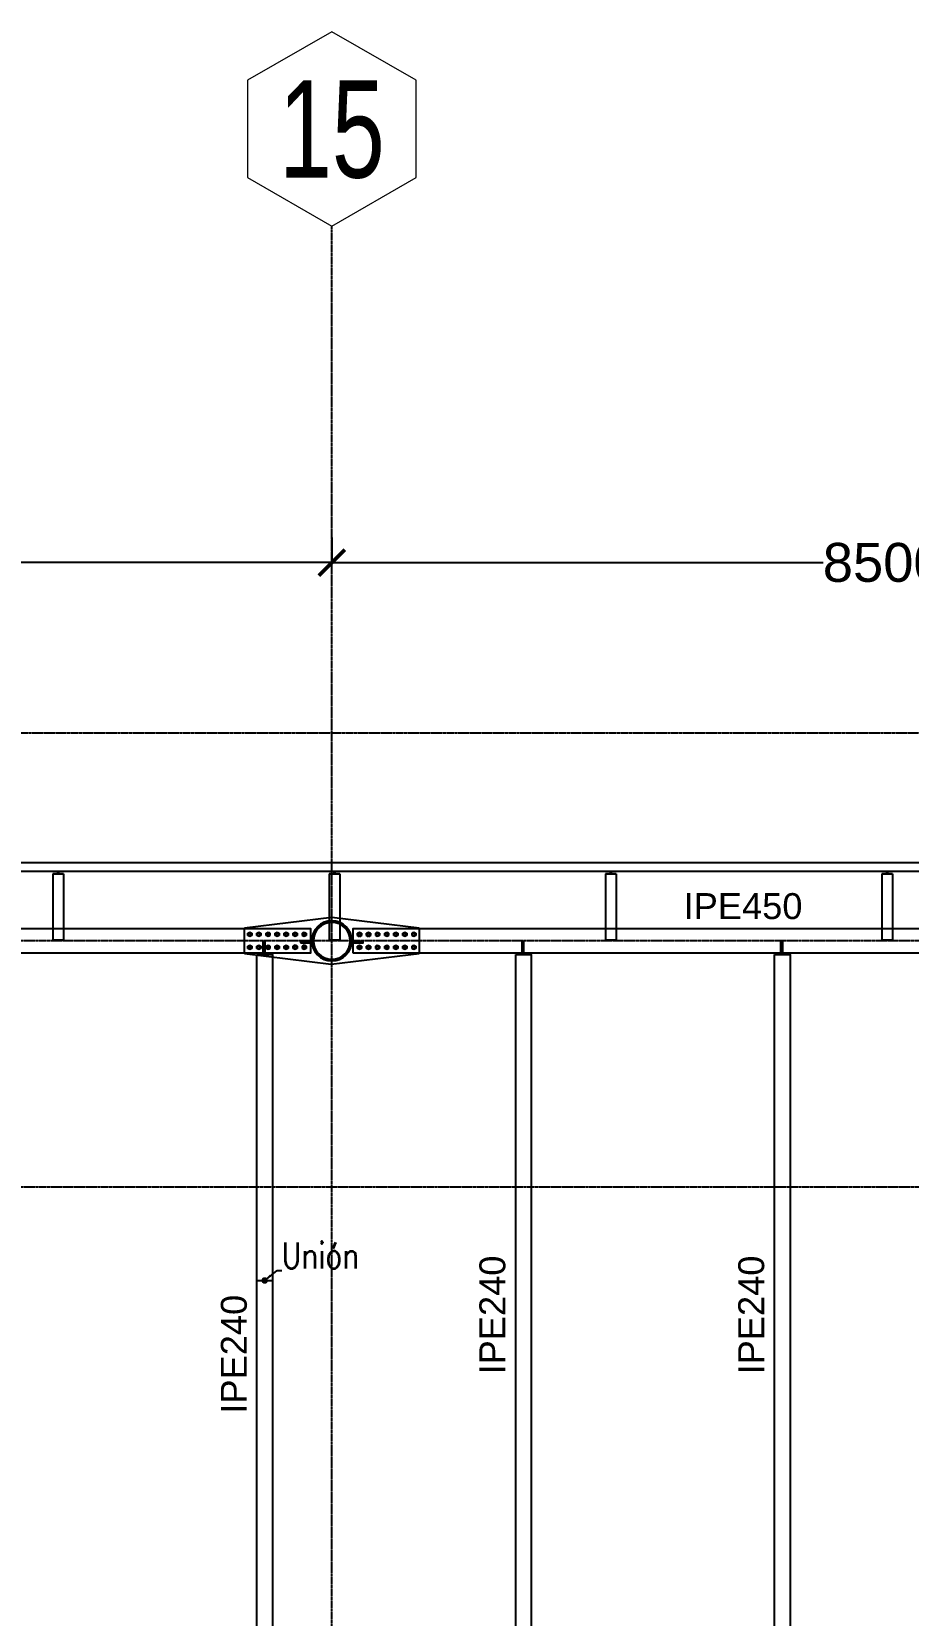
# Model space of a CAD drawing. Header units: millimetres. Extents: x -12345 to 95575, y -14368 to 31862.
# Drawn here: x 74186 to 80943, y 18696 to 30907 of the extents above; entities that cross this region are included whole.
import ezdxf
from ezdxf.enums import TextEntityAlignment as Align

# ---------------------------------------------------------------- set-up
doc = ezdxf.new("R2010")
doc.units = ezdxf.units.MM
doc.header["$LTSCALE"] = 0.95
doc.linetypes.add('DXK_LINE_DOT3', pattern=[5.9187, 2.979, -0.9799, 0.9799, -0.9799])
doc.layers.get('0').update_dxf_attribs({"color": 255})
for name, color, linetype, lineweight in [('0-3', 250, 'Continuous', 5), ('E_COLUMNAS-1', 1, 'Continuous', 25), ('E_COLUMNAS-3', 1, 'Continuous', 35), ('E_TEXTO', 3, 'Continuous', 9), ('E_VIGAS-1', 254, 'Continuous', 25), ('HCB_EJES', 1, 'DXK_LINE_DOT3', 9), ('S-COLS-HDLN-1', 52, 'Continuous', 9)]:
    doc.layers.add(name, color=color, linetype=linetype, lineweight=lineweight)
for name, color, linetype in [('COTAS', 8, 'Continuous'), ('HCB-EJES', 1, 'Continuous'), ('HCB-ROTULOS', 2, 'Continuous'), ('HCB_VIGAS', 4, 'Continuous'), ('UNIÒN', 6, 'Continuous')]:
    doc.layers.add(name, color=color, linetype=linetype)
doc.styles.add('CNI_COTAS', font='romans.shx', dxfattribs={"width": 0.8})
doc.styles.add('VERDANA', font='arial.ttf')
doc.dimstyles.new('1.125', dxfattribs={"dimscale": 0, "dimtxt": 300, "dimasz": 200, "dimexe": 4, "dimexo": 4, "dimgap": 15, "dimtad": 0, "dimdec": 0, "dimzin": 4, "dimdsep": 46, "dimtxsty": 'VERDANA', "dimblk": 'ARCHTICK', "dimcen": -10, "dimclrd": 256, "dimclrt": 3, "dimadec": 0, "dimazin": 0, "dimtfac": 1, "dimtdec": 0, "dimtmove": 2, "dimatfit": 0, "dimldrblk": 'OBLIQUE', "dimfxl": 0.05, "dimtolj": 1, "dimtzin": 0, "dimarcsym": 0})
doc.dimstyles.new('UNIÒN', dxfattribs={"dimscale": 0, "dimtxt": 200, "dimasz": 60, "dimexe": 4, "dimexo": 4, "dimgap": 15, "dimtad": 1, "dimdec": 0, "dimzin": 4, "dimdsep": 46, "dimtxsty": 'CNI_COTAS', "dimcen": -0.09, "dimclrd": 6, "dimclrt": 3, "dimadec": 0, "dimazin": 0, "dimtfac": 1, "dimtdec": 0, "dimtmove": 2, "dimatfit": 0, "dimfxl": 0.05, "dimtolj": 1, "dimtzin": 0, "dimarcsym": 0})

# ---------------------------------------------------------------- blocks, each defined once
blk = doc.blocks.new('EST_SFM_VIGA-METALICA-SECCION-C - EST_SFM_VIGA-METALICA-UPN160-1505289-_10_00m_N_E_-NIVEL-3 DOC')
at = {"layer": 'E_VIGAS-1'}
for p, q in [((44.822, 0.018), (-44.831, 0.018)), ((-44.831, -0.047), (44.822, -0.047))]:
    blk.add_line(p, q, dxfattribs=at)
blk = doc.blocks.new('DCTIB_CNI_EST_MOD-1A-FAC_0001_rvt-2-_10_00m_N_E_-NIVEL-3 DOC')
at = {"layer": 'E_VIGAS-1'}
for p, q in [((-8.275, 165.082), (-8.275, 165.096)), ((-8.27, 165.096), (-8.27, 165.082)), ((-6.145, 165.082), (-6.145, 165.096)), ((-6.14, 165.096), (-6.14, 165.082)), ((-4.015, 165.082), (-4.015, 165.096)), ((-4.01, 165.096), (-4.01, 165.082)), ((-1.885, 165.082), (-1.885, 165.096)), ((-1.88, 165.096), (-1.88, 165.082)), ((-8.313, 165.076), (-8.313, 165.077)), ((-8.313, 165.077), (-8.285, 165.077)), ((-8.313, 165.076), (-8.231, 165.076)), ((-8.231, 165.076), (-8.313, 165.076)), ((-8.313, 165.076), (-8.313, 164.564)), ((-8.275, 165.077), (-8.275, 165.082)), ((-8.27, 165.082), (-8.27, 165.077)), ((-8.259, 165.077), (-8.231, 165.077)), ((-8.231, 165.077), (-8.231, 165.076)), ((-8.231, 165.076), (-8.231, 164.564)), ((-6.183, 165.076), (-6.183, 165.077)), ((-6.183, 165.077), (-6.155, 165.077)), ((-6.183, 165.076), (-6.101, 165.076)), ((-6.101, 165.076), (-6.183, 165.076)), ((-6.183, 165.076), (-6.183, 164.564)), ((-6.145, 165.077), (-6.145, 165.082)), ((-6.14, 165.082), (-6.14, 165.077)), ((-6.129, 165.077), (-6.101, 165.077)), ((-6.101, 165.077), (-6.101, 165.076)), ((-6.101, 165.076), (-6.101, 164.564)), ((-4.053, 165.076), (-4.053, 165.077)), ((-4.053, 165.077), (-4.025, 165.077)), ((-4.053, 165.076), (-3.971, 165.076)), ((-3.971, 165.076), (-4.053, 165.076)), ((-4.053, 165.076), (-4.053, 164.564)), ((-4.015, 165.077), (-4.015, 165.082)), ((-4.01, 165.082), (-4.01, 165.077)), ((-3.999, 165.077), (-3.971, 165.077)), ((-3.971, 165.077), (-3.971, 165.076)), ((-3.971, 165.076), (-3.971, 164.564)), ((-1.923, 165.076), (-1.923, 165.077)), ((-1.923, 165.077), (-1.895, 165.077)), ((-1.923, 165.076), (-1.841, 165.076)), ((-1.841, 165.076), (-1.923, 165.076)), ((-1.923, 165.076), (-1.923, 164.564)), ((-1.885, 165.077), (-1.885, 165.082)), ((-1.88, 165.082), (-1.88, 165.077)), ((-1.869, 165.077), (-1.841, 165.077)), ((-1.841, 165.077), (-1.841, 165.076)), ((-1.841, 165.076), (-1.841, 164.564)), ((-8.231, 164.564), (-8.313, 164.564)), ((-6.101, 164.564), (-6.183, 164.564)), ((-3.971, 164.564), (-4.053, 164.564)), ((-1.841, 164.564), (-1.923, 164.564))]:
    blk.add_line(p, q, dxfattribs=at)
for points, knots in [([(-8.285, 165.077), (-8.284, 165.077), (-8.283, 165.077), (-8.28, 165.077), (-8.278, 165.078), (-8.276, 165.078), (-8.275, 165.08), (-8.275, 165.081), (-8.275, 165.082)], [0, 0, 0, 0, 0.142857, 0.285714, 0.428571, 0.571429, 0.785714, 1, 1, 1, 1]), ([(-8.275, 165.082), (-8.275, 165.081), (-8.275, 165.08), (-8.277, 165.078), (-8.278, 165.078), (-8.28, 165.077), (-8.281, 165.077), (-8.282, 165.077), (-8.284, 165.077), (-8.285, 165.077)], [0, 0, 0, 0, 0.285714, 0.428571, 0.571429, 0.678571, 0.732143, 0.785714, 1, 1, 1, 1]), ([(-8.259, 165.077), (-8.26, 165.077), (-8.261, 165.077), (-8.264, 165.077), (-8.266, 165.078), (-8.268, 165.078), (-8.269, 165.08), (-8.27, 165.081), (-8.27, 165.082)], [0, 0, 0, 0, 0.142857, 0.285714, 0.428571, 0.571429, 0.785714, 1, 1, 1, 1]), ([(-8.27, 165.082), (-8.27, 165.081), (-8.269, 165.08), (-8.268, 165.078), (-8.266, 165.078), (-8.265, 165.077), (-8.264, 165.077), (-8.262, 165.077), (-8.26, 165.077), (-8.259, 165.077)], [0, 0, 0, 0, 0.285714, 0.428571, 0.571429, 0.678571, 0.732143, 0.785714, 1, 1, 1, 1]), ([(-6.155, 165.077), (-6.154, 165.077), (-6.153, 165.077), (-6.15, 165.077), (-6.148, 165.078), (-6.146, 165.078), (-6.145, 165.08), (-6.145, 165.081), (-6.145, 165.082)], [0, 0, 0, 0, 0.142857, 0.285714, 0.428571, 0.571429, 0.785714, 1, 1, 1, 1]), ([(-6.145, 165.082), (-6.145, 165.081), (-6.145, 165.08), (-6.147, 165.078), (-6.148, 165.078), (-6.15, 165.077), (-6.151, 165.077), (-6.152, 165.077), (-6.154, 165.077), (-6.155, 165.077)], [0, 0, 0, 0, 0.285714, 0.428571, 0.571429, 0.678571, 0.732143, 0.785714, 1, 1, 1, 1]), ([(-6.129, 165.077), (-6.13, 165.077), (-6.131, 165.077), (-6.134, 165.077), (-6.136, 165.078), (-6.138, 165.078), (-6.139, 165.08), (-6.14, 165.081), (-6.14, 165.082)], [0, 0, 0, 0, 0.142857, 0.285714, 0.428571, 0.571429, 0.785714, 1, 1, 1, 1]), ([(-6.14, 165.082), (-6.14, 165.081), (-6.139, 165.08), (-6.138, 165.078), (-6.136, 165.078), (-6.135, 165.077), (-6.134, 165.077), (-6.132, 165.077), (-6.13, 165.077), (-6.129, 165.077)], [0, 0, 0, 0, 0.285714, 0.428571, 0.571429, 0.678571, 0.732143, 0.785714, 1, 1, 1, 1]), ([(-4.025, 165.077), (-4.024, 165.077), (-4.023, 165.077), (-4.02, 165.077), (-4.018, 165.078), (-4.016, 165.078), (-4.015, 165.08), (-4.015, 165.081), (-4.015, 165.082)], [0, 0, 0, 0, 0.142857, 0.285714, 0.428571, 0.571429, 0.785714, 1, 1, 1, 1]), ([(-4.015, 165.082), (-4.015, 165.081), (-4.015, 165.08), (-4.017, 165.078), (-4.018, 165.078), (-4.02, 165.077), (-4.021, 165.077), (-4.022, 165.077), (-4.024, 165.077), (-4.025, 165.077)], [0, 0, 0, 0, 0.285714, 0.428571, 0.571429, 0.678571, 0.732143, 0.785714, 1, 1, 1, 1]), ([(-3.999, 165.077), (-4, 165.077), (-4.001, 165.077), (-4.004, 165.077), (-4.006, 165.078), (-4.008, 165.078), (-4.009, 165.08), (-4.01, 165.081), (-4.01, 165.082)], [0, 0, 0, 0, 0.142857, 0.285714, 0.428571, 0.571429, 0.785714, 1, 1, 1, 1]), ([(-4.01, 165.082), (-4.01, 165.081), (-4.009, 165.08), (-4.008, 165.078), (-4.006, 165.078), (-4.005, 165.077), (-4.004, 165.077), (-4.002, 165.077), (-4, 165.077), (-3.999, 165.077)], [0, 0, 0, 0, 0.285714, 0.428571, 0.571429, 0.678571, 0.732143, 0.785714, 1, 1, 1, 1]), ([(-1.895, 165.077), (-1.894, 165.077), (-1.893, 165.077), (-1.89, 165.077), (-1.888, 165.078), (-1.886, 165.078), (-1.885, 165.08), (-1.885, 165.081), (-1.885, 165.082)], [0, 0, 0, 0, 0.142857, 0.285714, 0.428571, 0.571429, 0.785714, 1, 1, 1, 1]), ([(-1.885, 165.082), (-1.885, 165.081), (-1.885, 165.08), (-1.887, 165.078), (-1.888, 165.078), (-1.89, 165.077), (-1.891, 165.077), (-1.892, 165.077), (-1.894, 165.077), (-1.895, 165.077)], [0, 0, 0, 0, 0.285714, 0.428571, 0.571429, 0.678571, 0.732143, 0.785714, 1, 1, 1, 1]), ([(-1.869, 165.077), (-1.87, 165.077), (-1.871, 165.077), (-1.874, 165.077), (-1.876, 165.078), (-1.878, 165.078), (-1.879, 165.08), (-1.88, 165.081), (-1.88, 165.082)], [0, 0, 0, 0, 0.142857, 0.285714, 0.428571, 0.571429, 0.785714, 1, 1, 1, 1]), ([(-1.88, 165.082), (-1.88, 165.081), (-1.879, 165.08), (-1.878, 165.078), (-1.876, 165.078), (-1.875, 165.077), (-1.874, 165.077), (-1.872, 165.077), (-1.87, 165.077), (-1.869, 165.077)], [0, 0, 0, 0, 0.285714, 0.428571, 0.571429, 0.678571, 0.732143, 0.785714, 1, 1, 1, 1])]:
    blk.add_open_spline(points, degree=3, knots=knots, dxfattribs=at)
blk.add_blockref('EST_SFM_VIGA-METALICA-SECCION-C - EST_SFM_VIGA-METALICA-UPN160-1505289-_10_00m_N_E_-NIVEL-3 DOC', (-41.042, 165.143), dxfattribs=at)
blk = doc.blocks.new('EST_SCM_COLUMNA-METALICA-SECCION-CIRCULAR - EST_SCM_COLUMNA-TUBULAR-CIRCULAR_PTEØ_12__e_10_3mm-V46-_10_00m_N_E_-NIVEL-3 DOC')
at = {"layer": 'S-COLS-HDLN-1'}
h = blk.add_hatch(dxfattribs=at)
h.set_pattern_fill('FP_15', color=256, style=0, pattern_type=2)
h.set_pattern_definition([(45, (-164.559, -6.162), (-0.15909903, 0.15909903), [])])
h.paths.add_polyline_path([(-0.152, 0), (-0.146, -0.043), (-0.128, -0.082), (-0.095, -0.118), (-0.059, -0.14), (-0.02, -0.151), (0.022, -0.151), (0.063, -0.139), (0.1, -0.115), (0.131, -0.077), (0.147, -0.04), (0.152, 0), (0.144, 0.047), (0.128, 0.082), (0.095, 0.118), (0.059, 0.14), (0.02, 0.151), (-0.022, 0.151), (-0.063, 0.139), (-0.1, 0.115), (-0.131, 0.077), (-0.147, 0.04), (-0.151, 0.008)])
h.paths.add_polyline_path([(-0.142, 0), (-0.135, 0.043), (-0.12, 0.077), (-0.093, 0.107), (-0.059, 0.129), (-0.015, 0.141), (0.022, 0.14), (0.063, 0.127), (0.095, 0.105), (0.12, 0.077), (0.136, 0.04), (0.142, 0), (0.136, -0.04), (0.12, -0.077), (0.093, -0.107), (0.059, -0.129), (0.015, -0.141), (-0.02, -0.141), (-0.063, -0.127), (-0.095, -0.105), (-0.12, -0.077), (-0.136, -0.04), (-0.141, -0.005)])
at = {"layer": 'E_COLUMNAS-1'}
for radius, start, end in [(0.152, 360, 180), (0.142, 0, 180), (0.152, 180, 360), (0.142, 180, 0)]:
    blk.add_arc((0, 0), radius, start, end, dxfattribs=at)
blk = doc.blocks.new('Bolt-72574620-1935 - 1471')
at = {"color": 253, "linetype": 'Continuous'}
for p, q in [((89421, 30135), (89436, 30144)), ((89421, 30118), (89421, 30135)), ((89436, 30109), (89421, 30118)), ((89421, 30035), (89436, 30044)), ((89436, 30144), (89451, 30135)), ((89451, 30118), (89436, 30109)), ((89436, 30044), (89451, 30035)), ((89451, 30135), (89451, 30118)), ((89491, 30135), (89506, 30144)), ((89491, 30118), (89491, 30135)), ((89506, 30109), (89491, 30118)), ((89491, 30035), (89506, 30044)), ((89506, 30144), (89521, 30135)), ((89521, 30118), (89506, 30109)), ((89506, 30044), (89521, 30035)), ((89521, 30135), (89521, 30118)), ((89561, 30136), (89576, 30144)), ((89561, 30118), (89561, 30136)), ((89576, 30110), (89561, 30118)), ((89561, 30036), (89576, 30044)), ((89576, 30144), (89591, 30136)), ((89591, 30118), (89576, 30110)), ((89576, 30044), (89591, 30036)), ((89591, 30136), (89591, 30118)), ((89631, 30136), (89646, 30144)), ((89631, 30118), (89631, 30136)), ((89646, 30110), (89631, 30118)), ((89631, 30036), (89646, 30044)), ((89646, 30144), (89661, 30136)), ((89661, 30118), (89646, 30110)), ((89646, 30044), (89661, 30036)), ((89661, 30136), (89661, 30118)), ((89701, 30136), (89716, 30144)), ((89701, 30118), (89701, 30136)), ((89716, 30110), (89701, 30118)), ((89701, 30036), (89716, 30044)), ((89716, 30144), (89731, 30136)), ((89731, 30118), (89716, 30110)), ((89716, 30044), (89731, 30036)), ((89731, 30136), (89731, 30118)), ((89771, 30136), (89786, 30144)), ((89771, 30118), (89771, 30136)), ((89786, 30110), (89771, 30118)), ((89771, 30036), (89786, 30044)), ((89786, 30144), (89801, 30136)), ((89801, 30118), (89786, 30110)), ((89786, 30044), (89801, 30036)), ((89801, 30136), (89801, 30118)), ((89841, 30136), (89856, 30144)), ((89841, 30118), (89841, 30136)), ((89856, 30110), (89841, 30118)), ((89841, 30036), (89856, 30044)), ((89856, 30144), (89871, 30136)), ((89871, 30118), (89856, 30110)), ((89856, 30044), (89871, 30036)), ((89871, 30136), (89871, 30118)), ((89421, 30018), (89421, 30035)), ((89436, 30009), (89421, 30018)), ((89451, 30018), (89436, 30009)), ((89451, 30035), (89451, 30018)), ((89491, 30018), (89491, 30035)), ((89506, 30009), (89491, 30018)), ((89521, 30018), (89506, 30009)), ((89521, 30035), (89521, 30018)), ((89561, 30018), (89561, 30036)), ((89576, 30010), (89561, 30018)), ((89591, 30018), (89576, 30010)), ((89591, 30036), (89591, 30018)), ((89631, 30018), (89631, 30036)), ((89646, 30010), (89631, 30018)), ((89661, 30018), (89646, 30010)), ((89661, 30036), (89661, 30018)), ((89701, 30018), (89701, 30036)), ((89716, 30010), (89701, 30018)), ((89731, 30018), (89716, 30010)), ((89731, 30036), (89731, 30018)), ((89771, 30018), (89771, 30036)), ((89786, 30010), (89771, 30018)), ((89801, 30018), (89786, 30010)), ((89801, 30036), (89801, 30018)), ((89841, 30018), (89841, 30036)), ((89856, 30010), (89841, 30018)), ((89871, 30018), (89856, 30010)), ((89871, 30036), (89871, 30018))]:
    blk.add_line(p, q, dxfattribs=at)
for centre, radius, start, end in [((89436, 30127), 11.5, 18.0268, 198.0268), ((89436, 30027), 11.5, 18.0268, 198.0268), ((89436, 30127), 11.5, 198.0268, 18.0268), ((89436, 30127), 10, 90.0268, 270.0268), ((89436, 30127), 10, 270.0268, 90.0268), ((89506, 30127), 11.5, 18.0268, 198.0268), ((89506, 30027), 11.5, 18.0268, 198.0268), ((89506, 30127), 11.5, 198.0268, 18.0268), ((89506, 30127), 10, 90.0268, 270.0268), ((89506, 30127), 10, 270.0268, 90.0268), ((89576, 30127), 11.5, 18.0268, 198.0268), ((89576, 30027), 11.5, 18.0268, 198.0268), ((89576, 30127), 11.5, 198.0268, 18.0268), ((89576, 30127), 10, 90.0268, 270.0268), ((89576, 30127), 10, 270.0268, 90.0268), ((89646, 30127), 11.5, 18.0268, 198.0268), ((89646, 30027), 11.5, 18.0268, 198.0268), ((89646, 30127), 11.5, 198.0268, 18.0268), ((89646, 30127), 10, 90.0268, 270.0268), ((89646, 30127), 10, 270.0268, 90.0268), ((89716, 30127), 11.5, 18.0268, 198.0268), ((89716, 30027), 11.5, 18.0268, 198.0268), ((89716, 30127), 11.5, 198.0268, 18.0268), ((89716, 30127), 10, 90.0268, 270.0268), ((89716, 30127), 10, 270.0268, 90.0268), ((89786, 30127), 11.5, 18.0268, 198.0268), ((89786, 30027), 11.5, 18.0268, 198.0268), ((89786, 30127), 11.5, 198.0268, 18.0268), ((89786, 30127), 10, 90.0268, 270.0268), ((89786, 30127), 10, 270.0268, 90.0268), ((89856, 30127), 11.5, 18.0268, 198.0268), ((89856, 30027), 11.5, 18.0268, 198.0268), ((89856, 30127), 11.5, 198.0268, 18.0268), ((89856, 30127), 10, 90.0268, 270.0268), ((89856, 30127), 10, 270.0268, 90.0268), ((89436, 30027), 11.5, 198.0268, 18.0268), ((89436, 30027), 10, 90.0268, 270.0268), ((89436, 30027), 10, 270.0268, 90.0268), ((89506, 30027), 11.5, 198.0268, 18.0268), ((89506, 30027), 10, 90.0268, 270.0268), ((89506, 30027), 10, 270.0268, 90.0268), ((89576, 30027), 11.5, 198.0268, 18.0268), ((89576, 30027), 10, 90.0268, 270.0268), ((89576, 30027), 10, 270.0268, 90.0268), ((89646, 30027), 11.5, 198.0268, 18.0268), ((89646, 30027), 10, 90.0268, 270.0268), ((89646, 30027), 10, 270.0268, 90.0268), ((89716, 30027), 11.5, 198.0268, 18.0268), ((89716, 30027), 10, 90.0268, 270.0268), ((89716, 30027), 10, 270.0268, 90.0268), ((89786, 30027), 11.5, 198.0268, 18.0268), ((89786, 30027), 10, 90.0268, 270.0268), ((89786, 30027), 10, 270.0268, 90.0268), ((89856, 30027), 11.5, 198.0268, 18.0268), ((89856, 30027), 10, 90.0268, 270.0268), ((89856, 30027), 10, 270.0268, 90.0268)]:
    blk.add_arc(centre, radius, start, end, dxfattribs=at)
blk = doc.blocks.new('Part-72574620-1930 - 1471')
at = {"color": 253, "linetype": 'Continuous'}
for p, q in [((88551, 30177), (89223, 30259)), ((88551, 29977), (88551, 30177)), ((89223, 30259), (89896, 30177)), ((89896, 30177), (89896, 29977)), ((89219, 29894), (88551, 29977)), ((89896, 29977), (89219, 29894))]:
    blk.add_line(p, q, dxfattribs=at)
for start, end in [(78.75, 258.75), (258.75, 78.75)]:
    blk.add_arc((89223, 30077), 155, start, end, dxfattribs=at)
blk = doc.blocks.new('Bolt-72574620-1934 - 1471')
at = {"color": 253, "linetype": 'Continuous'}
for p, q in [((88576, 30136), (88591, 30144)), ((88576, 30118), (88576, 30136)), ((88591, 30110), (88576, 30118)), ((88576, 30036), (88591, 30044)), ((88591, 30144), (88606, 30136)), ((88606, 30118), (88591, 30110)), ((88591, 30044), (88606, 30036)), ((88606, 30136), (88606, 30118)), ((88646, 30136), (88661, 30144)), ((88646, 30118), (88646, 30136)), ((88661, 30110), (88646, 30118)), ((88646, 30036), (88661, 30044)), ((88661, 30144), (88676, 30136)), ((88676, 30118), (88661, 30110)), ((88661, 30044), (88676, 30036)), ((88676, 30136), (88676, 30118)), ((88716, 30136), (88731, 30144)), ((88716, 30118), (88716, 30136)), ((88731, 30110), (88716, 30118)), ((88716, 30036), (88731, 30044)), ((88731, 30144), (88746, 30136)), ((88746, 30118), (88731, 30110)), ((88731, 30044), (88746, 30036)), ((88746, 30136), (88746, 30118)), ((88786, 30136), (88801, 30144)), ((88786, 30118), (88786, 30136)), ((88801, 30110), (88786, 30118)), ((88786, 30036), (88801, 30044)), ((88801, 30144), (88816, 30136)), ((88816, 30118), (88801, 30110)), ((88801, 30044), (88816, 30036)), ((88816, 30136), (88816, 30118)), ((88856, 30136), (88871, 30144)), ((88856, 30119), (88856, 30136)), ((88871, 30110), (88856, 30119)), ((88856, 30036), (88871, 30044)), ((88871, 30144), (88886, 30136)), ((88886, 30119), (88871, 30110)), ((88871, 30044), (88886, 30036)), ((88886, 30136), (88886, 30119)), ((88926, 30136), (88941, 30145)), ((88926, 30119), (88926, 30136)), ((88941, 30110), (88926, 30119)), ((88926, 30036), (88941, 30045)), ((88941, 30145), (88956, 30136)), ((88956, 30119), (88941, 30110)), ((88941, 30045), (88956, 30036)), ((88956, 30136), (88956, 30119)), ((88996, 30136), (89011, 30145)), ((88996, 30119), (88996, 30136)), ((89011, 30110), (88996, 30119)), ((88996, 30036), (89011, 30045)), ((89011, 30145), (89026, 30136)), ((89026, 30119), (89011, 30110)), ((89011, 30045), (89026, 30036)), ((89026, 30136), (89026, 30119)), ((88576, 30018), (88576, 30036)), ((88591, 30010), (88576, 30018)), ((88606, 30018), (88591, 30010)), ((88606, 30036), (88606, 30018)), ((88646, 30018), (88646, 30036)), ((88661, 30010), (88646, 30018)), ((88676, 30018), (88661, 30010)), ((88676, 30036), (88676, 30018)), ((88716, 30018), (88716, 30036)), ((88731, 30010), (88716, 30018)), ((88746, 30018), (88731, 30010)), ((88746, 30036), (88746, 30018)), ((88786, 30018), (88786, 30036)), ((88801, 30010), (88786, 30018)), ((88816, 30018), (88801, 30010)), ((88816, 30036), (88816, 30018)), ((88856, 30019), (88856, 30036)), ((88871, 30010), (88856, 30019)), ((88886, 30019), (88871, 30010)), ((88886, 30036), (88886, 30019)), ((88926, 30019), (88926, 30036)), ((88941, 30010), (88926, 30019)), ((88956, 30019), (88941, 30010)), ((88956, 30036), (88956, 30019)), ((88996, 30019), (88996, 30036)), ((89011, 30010), (88996, 30019)), ((89026, 30019), (89011, 30010)), ((89026, 30036), (89026, 30019))]:
    blk.add_line(p, q, dxfattribs=at)
for centre, radius, start, end in [((88591, 30127), 11.5, 18.0268, 198.0268), ((88591, 30027), 11.5, 18.0268, 198.0268), ((88591, 30127), 11.5, 198.0268, 18.0268), ((88591, 30127), 10, 90.0268, 270.0268), ((88591, 30127), 10, 270.0268, 90.0268), ((88661, 30127), 11.5, 18.0268, 198.0268), ((88661, 30027), 11.5, 18.0268, 198.0268), ((88661, 30127), 11.5, 198.0268, 18.0268), ((88661, 30127), 10, 90.0268, 270.0268), ((88661, 30127), 10, 270.0268, 90.0268), ((88731, 30127), 11.5, 18.0268, 198.0268), ((88731, 30027), 11.5, 18.0268, 198.0268), ((88731, 30127), 11.5, 198.0268, 18.0268), ((88731, 30127), 10, 90.0268, 270.0268), ((88731, 30127), 10, 270.0268, 90.0268), ((88801, 30127), 11.5, 18.0268, 198.0268), ((88801, 30027), 11.5, 18.0268, 198.0268), ((88801, 30127), 11.5, 198.0268, 18.0268), ((88801, 30127), 10, 90.0268, 270.0268), ((88801, 30127), 10, 270.0268, 90.0268), ((88871, 30127), 11.5, 18.0268, 198.0268), ((88871, 30027), 11.5, 18.0268, 198.0268), ((88871, 30127), 11.5, 198.0268, 18.0268), ((88871, 30127), 10, 90.0268, 270.0268), ((88871, 30127), 10, 270.0268, 90.0268), ((88941, 30127), 11.5, 18.0268, 198.0268), ((88941, 30027), 11.5, 18.0268, 198.0268), ((88941, 30127), 11.5, 198.0268, 18.0268), ((88941, 30127), 10, 90.0268, 270.0268), ((88941, 30127), 10, 270.0268, 90.0268), ((89011, 30127), 11.5, 18.0268, 198.0268), ((89011, 30027), 11.5, 18.0268, 198.0268), ((89011, 30127), 11.5, 198.0268, 18.0268), ((89011, 30127), 10, 90.0268, 270.0268), ((89011, 30127), 10, 270.0268, 90.0268), ((88591, 30027), 11.5, 198.0268, 18.0268), ((88591, 30027), 10, 90.0268, 270.0268), ((88591, 30027), 10, 270.0268, 90.0268), ((88661, 30027), 11.5, 198.0268, 18.0268), ((88661, 30027), 10, 90.0268, 270.0268), ((88661, 30027), 10, 270.0268, 90.0268), ((88731, 30027), 11.5, 198.0268, 18.0268), ((88731, 30027), 10, 90.0268, 270.0268), ((88731, 30027), 10, 270.0268, 90.0268), ((88801, 30027), 11.5, 198.0268, 18.0268), ((88801, 30027), 10, 90.0268, 270.0268), ((88801, 30027), 10, 270.0268, 90.0268), ((88871, 30027), 11.5, 198.0268, 18.0268), ((88871, 30027), 10, 90.0268, 270.0268), ((88871, 30027), 10, 270.0268, 90.0268), ((88941, 30027), 11.5, 198.0268, 18.0268), ((88941, 30027), 10, 90.0268, 270.0268), ((88941, 30027), 10, 270.0268, 90.0268), ((89011, 30027), 11.5, 198.0268, 18.0268), ((89011, 30027), 10, 90.0268, 270.0268), ((89011, 30027), 10, 270.0268, 90.0268)]:
    blk.add_arc(centre, radius, start, end, dxfattribs=at)
blk = doc.blocks.new('_ArchTick')
at = {"color": 0, "linetype": 'ByBlock', "const_width": 0.15}
blk.add_lwpolyline([(-0.5, -0.5), (0.5, 0.5)], dxfattribs=at)
blk = doc.blocks.new('*D607')
at = {"layer": 'COTAS', "color": 0, "lineweight": -2, "transparency": 16777216}
for p, q in [((68000, 27001), (68000, 26809)), ((76500, 27007), (76500, 26809))]:
    blk.add_line(p, q, dxfattribs=at)
at = {"layer": 'COTAS', "lineweight": -2, "transparency": 16777216}
for p, q in [((68000, 26813), (71787, 26813)), ((76500, 26813), (72713, 26813))]:
    blk.add_line(p, q, dxfattribs=at)
at = {"layer": 'Defpoints', "color": 0, "transparency": 16777216}
for p in [(68000, 27005), (76500, 27011), (76500, 26813)]:
    blk.add_point(p, dxfattribs=at)
at = {"layer": 'COTAS', "lineweight": -2, "transparency": 16777216, "xscale": 200, "yscale": 200, "zscale": 200, "rotation": 180}
blk.add_blockref('_ArchTick', (68000, 26813), dxfattribs=at)
at = {"layer": 'COTAS', "lineweight": -2, "transparency": 16777216, "xscale": 200, "yscale": 200, "zscale": 200}
blk.add_blockref('_ArchTick', (76500, 26813), dxfattribs=at)
at = {"layer": 'COTAS', "color": 3, "transparency": 16777216, "insert": (72250, 26813), "char_height": 300, "attachment_point": 5, "style": 'VERDANA'}
blk.add_mtext('\\A1;8500', dxfattribs=at)
blk = doc.blocks.new('_Oblique')
at = {"color": 0, "linetype": 'ByBlock', "lineweight": -2}
blk.add_line((-0.5, -0.5), (0.5, 0.5), dxfattribs=at)
blk = doc.blocks.new('*D608')
at = {"layer": 'COTAS', "color": 0, "lineweight": -2, "transparency": 16777216}
for p, q in [((76500, 26976), (76500, 26809)), ((85000, 26976), (85000, 26809))]:
    blk.add_line(p, q, dxfattribs=at)
at = {"layer": 'COTAS', "lineweight": -2, "transparency": 16777216}
for p, q in [((76500, 26813), (80287, 26813)), ((85000, 26813), (81213, 26813))]:
    blk.add_line(p, q, dxfattribs=at)
at = {"layer": 'Defpoints', "color": 0, "transparency": 16777216}
for p in [(76500, 26980), (85000, 26980), (85000, 26813)]:
    blk.add_point(p, dxfattribs=at)
at = {"layer": 'COTAS', "lineweight": -2, "transparency": 16777216, "xscale": 200, "yscale": 200, "zscale": 200, "rotation": 180}
blk.add_blockref('_ArchTick', (76500, 26813), dxfattribs=at)
at = {"layer": 'COTAS', "lineweight": -2, "transparency": 16777216, "xscale": 200, "yscale": 200, "zscale": 200}
blk.add_blockref('_ArchTick', (85000, 26813), dxfattribs=at)
at = {"layer": 'COTAS', "color": 3, "transparency": 16777216, "insert": (80750, 26813), "char_height": 300, "attachment_point": 5, "style": 'VERDANA'}
blk.add_mtext('\\A1;8500', dxfattribs=at)

msp = doc.modelspace()

# ---------------------------------------------------------------- linework, layer by layer
at = {"layer": 'HCB-EJES', "linetype": 'DXK_LINE_DOT3'}
for p, q in [((76500, -3906.8), (76500, 29407)), ((-10844.5, 25500), (94075, 25500)), ((-6888.4, 23900.1), (90118.8, 23900.1)), ((-6888.4, 22000), (90118.8, 22000))]:
    msp.add_line(p, q, dxfattribs=at)
at = {"layer": 'HCB_EJES', "color": 40, "linetype": 'ByBlock', "true_color": 0xf8d731}
msp.add_lwpolyline([(75850.5, 29782), (76500, 29407), (77149.5, 29782), (77149.5, 30532), (76500, 30907), (75850.5, 30532)], close=True, dxfattribs=at)
at = {"layer": 'HCB_VIGAS'}
for points in [[(68105, 23801.9), (68105, 23991.9), (76334.9, 23991.9), (76334.9, 23801.9)], [(76665.1, 23801.9), (76665.1, 23991.9), (84784.1, 23991.9), (84784.1, 23801.9)], [(75968, 23801.9), (75978, 23801.9), (75978, 23892.2), (75968, 23892.2)], [(75978, 23791.9), (75985.1, 23791.9), (75985.1, 23886.7), (75978, 23886.7)], [(76257.7, 23882.2), (76347.7, 23882.2), (76347.7, 23892.2), (76257.7, 23892.2)], [(76742.3, 23892.2), (76652.3, 23892.2), (76652.3, 23882.2), (76742.3, 23882.2)], [(77963.4, 23801.9), (77973.4, 23801.9), (77973.4, 23892.2), (77963.4, 23892.2)], [(77973.4, 23791.9), (77980.5, 23791.9), (77980.5, 23886.7), (77973.4, 23886.7)], [(79958.8, 23801.9), (79968.8, 23801.9), (79968.8, 23892.2), (79958.8, 23892.2)], [(79968.8, 23791.9), (79975.9, 23791.9), (79975.9, 23886.7), (79968.8, 23886.7)], [(75921.6, 23791.9), (76041.6, 23791.9), (76041.6, 17540.2), (75921.6, 17540.2)], [(77917, 23791.9), (78037, 23791.9), (78037, 17540.2), (77917, 17540.2)], [(79912.4, 23791.9), (80032.4, 23791.9), (80032.4, 17540.2), (79912.4, 17540.2)]]:
    msp.add_lwpolyline(points, close=True, dxfattribs=at)
at = {"layer": 'UNIÒN'}
msp.add_lwpolyline([(75921.6, 21278.1), (76041.6, 21278.1)], dxfattribs=at)
at = {"layer": 'UNIÒN', "color": 2, "const_width": 25}
msp.add_lwpolyline([(75969.5, 21278.1, 1), (75994.5, 21278.1, 1)], format="xyb", close=True, dxfattribs=at)

# ---------------------------------------------------------------- block references
for name in ['Part-72574620-1930 - 1471', 'Bolt-72574620-1934 - 1471', 'Bolt-72574620-1935 - 1471']:
    msp.add_blockref(name, (-12723.3, -6180))
at = {"layer": '0-3', "lineweight": 0, "xscale": 1000.000000003685, "yscale": 1000.000000003685, "zscale": 1000.000000003685}
msp.add_blockref('DCTIB_CNI_EST_MOD-1A-FAC_0001_rvt-2-_10_00m_N_E_-NIVEL-3 DOC', (82662.1, -140662.4), dxfattribs=at)
at = {"layer": 'E_COLUMNAS-3', "rotation": 89.9999999999999}
for xscale, yscale, zscale in [(1000.000000003685, 1000.000000003685, 1000.000000003685), (999.9999999999967, 999.9999999999967, 999.9999999999967)]:
    msp.add_blockref('EST_SCM_COLUMNA-METALICA-SECCION-CIRCULAR - EST_SCM_COLUMNA-TUBULAR-CIRCULAR_PTEØ_12__e_10_3mm-V46-_10_00m_N_E_-NIVEL-3 DOC', (76500, 23897), dxfattribs=dict(at, xscale=xscale, yscale=yscale, zscale=zscale))

# ---------------------------------------------------------------- texts
at = {"layer": 'E_TEXTO', "style": 'VERDANA'}
msp.add_text('IPE450', height=200, dxfattribs=at).set_placement((79669.4, 24064.8), align=Align.CENTER)
for p in [(77837, 21012), (79832.4, 21012), (75844.4, 20709.6)]:
    msp.add_text('IPE240', height=200, rotation=90, dxfattribs=at).set_placement(p, align=Align.CENTER)
at = {"layer": 'HCB-ROTULOS', "color": 4, "style": 'VERDANA', "width": 0.7}
msp.add_text('15', height=750, dxfattribs=at).set_placement((76500, 30157), align=Align.MIDDLE_CENTER)
at = {"layer": 'UNIÒN', "color": 3, "insert": (76113.7, 21371), "char_height": 200, "attachment_point": 7, "style": 'CNI_COTAS'}
msp.add_mtext('Unión', dxfattribs=at)

# ---------------------------------------------------------------- dimensions: what is measured, and where the dimension line sits
at = {"layer": 'COTAS'}
for base, p1, p2, picture, middle in [((76500, 26813.3), (68000, 27004.6), (76500, 27010.6), '*D607', (72250, 26813.3)), ((85000, 26813.3), (76500, 26979.6), (85000, 26979.6), '*D608', (80750, 26813.3))]:
    dim = msp.add_linear_dim(base=base, p1=p1, p2=p2, dimstyle='1.125', override={"dimscale": 1}, dxfattribs=at)
    dim.commit()
    dim.dimension.update_dxf_attribs({"geometry": picture, "text_midpoint": middle})

# ---------------------------------------------------------------- leaders
at = {"layer": 'UNIÒN', "annotation_type": 0, "has_hookline": 1, "hookline_direction": 0}
msp.add_leader([(75982, 21278.1), (76077.1, 21356), (76098.7, 21356)], dimstyle='UNIÒN', override={"dimscale": 1}, dxfattribs=at)

doc.saveas('drawing.dxf')
